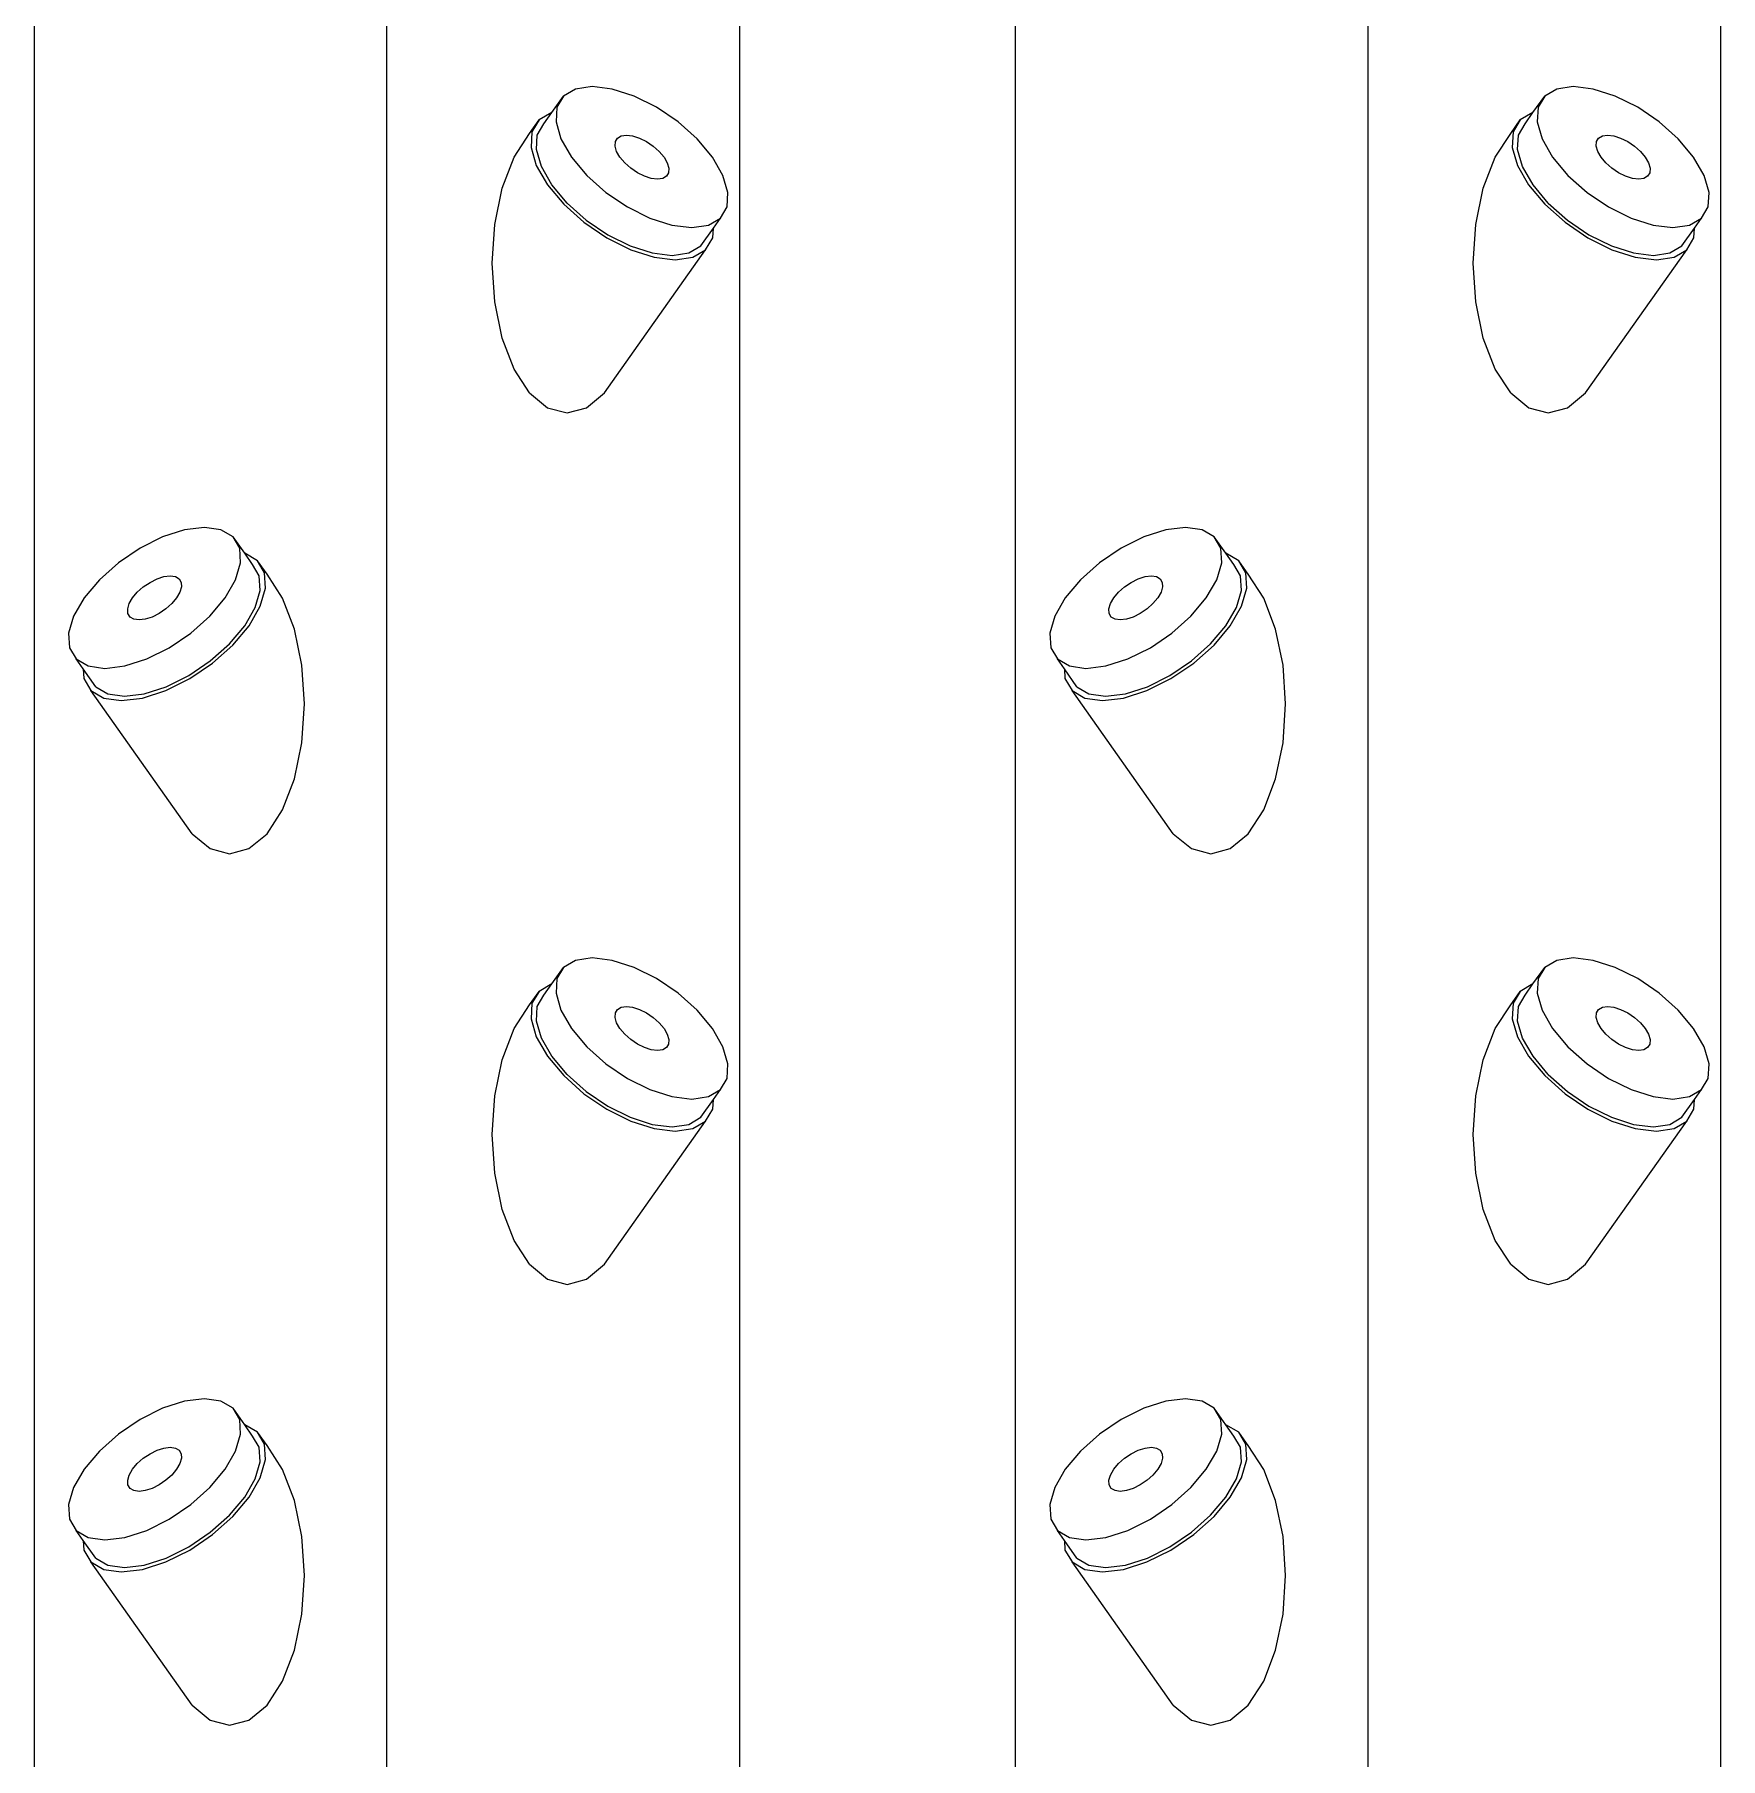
# Model space of a CAD drawing. Header units: metres. Extents: x -175 to 101, y -7 to 93.
# Drawn here: x 0.761 to 1.1906, y 0.3827 to 0.822 of the extents above; entities that cross this region are included whole.
import ezdxf

# ---------------------------------------------------------------- set-up
doc = ezdxf.new("R2010")
doc.units = ezdxf.units.M

msp = doc.modelspace()

# ---------------------------------------------------------------- linework, layer by layer
for p, q in [((0.76103, 0.0428), (0.76103, 1.98869)), ((0.85083, 0.0428), (0.85083, 1.98869)), ((0.94064, 1.98869), (0.94064, 0.0428)), ((1.01103, 0.0428), (1.01103, 1.98869)), ((1.10083, 0.0428), (1.10083, 1.98869)), ((1.19064, 1.98869), (1.19064, 0.0428)), ((0.90312, 0.80869), (0.89891, 0.80807)), ((0.9082, 0.80807), (0.90312, 0.80869)), ((1.15312, 0.80869), (1.14891, 0.80807)), ((1.1582, 0.80807), (1.15312, 0.80869)), ((0.89285, 0.80209), (0.89584, 0.80628)), ((0.89584, 0.80628), (0.89414, 0.80343)), ((0.89891, 0.80807), (0.89584, 0.80628)), ((0.91381, 0.80628), (0.9082, 0.80807)), ((0.91954, 0.80343), (0.91381, 0.80628)), ((1.14285, 0.80209), (1.14584, 0.80628)), ((1.14584, 0.80628), (1.14414, 0.80343)), ((1.14891, 0.80807), (1.14584, 0.80628)), ((1.16381, 0.80628), (1.1582, 0.80807)), ((1.16954, 0.80343), (1.16381, 0.80628)), ((0.88718, 0.79677), (0.8896, 0.80018)), ((0.8896, 0.80018), (0.88779, 0.79715)), ((0.89285, 0.80209), (0.8896, 0.80018)), ((0.89084, 0.79921), (0.89285, 0.80209)), ((0.89288, 0.80209), (0.89285, 0.80209)), ((0.89414, 0.80343), (0.89392, 0.79971)), ((0.89392, 0.79971), (0.89519, 0.79537)), ((0.92503, 0.79971), (0.91954, 0.80343)), ((0.92988, 0.79537), (0.92503, 0.79971)), ((1.13718, 0.79677), (1.1396, 0.80018)), ((1.1396, 0.80018), (1.13779, 0.79715)), ((1.14285, 0.80209), (1.1396, 0.80018)), ((1.14084, 0.79921), (1.14285, 0.80209)), ((1.14288, 0.80209), (1.14285, 0.80209)), ((1.14414, 0.80343), (1.14392, 0.79971)), ((1.14392, 0.79971), (1.14519, 0.79537)), ((1.17503, 0.79971), (1.16954, 0.80343)), ((1.17988, 0.79537), (1.17503, 0.79971)), ((0.88323, 0.7907), (0.88718, 0.79677)), ((0.88779, 0.79715), (0.88755, 0.7932)), ((0.88892, 0.79263), (0.88914, 0.79635)), ((0.88914, 0.79635), (0.89084, 0.79921)), ((0.89519, 0.79537), (0.89786, 0.79073)), ((0.90905, 0.79469), (0.90958, 0.79559)), ((0.90958, 0.79559), (0.91054, 0.79615)), ((0.91054, 0.79615), (0.91185, 0.79634)), ((0.91185, 0.79634), (0.91344, 0.79615)), ((0.91344, 0.79615), (0.91519, 0.79559)), ((0.91519, 0.79559), (0.91699, 0.79469)), ((0.93378, 0.79073), (0.92988, 0.79537)), ((1.13323, 0.7907), (1.13718, 0.79677)), ((1.13779, 0.79715), (1.13755, 0.7932)), ((1.13892, 0.79263), (1.13914, 0.79635)), ((1.13914, 0.79635), (1.14084, 0.79921)), ((1.14519, 0.79537), (1.14786, 0.79073)), ((1.15905, 0.79469), (1.15958, 0.79559)), ((1.15958, 0.79559), (1.16054, 0.79615)), ((1.16054, 0.79615), (1.16185, 0.79634)), ((1.16185, 0.79634), (1.16344, 0.79615)), ((1.16344, 0.79615), (1.16519, 0.79559)), ((1.16519, 0.79559), (1.16699, 0.79469)), ((1.18378, 0.79073), (1.17988, 0.79537)), ((0.8802, 0.7828), (0.88323, 0.7907)), ((0.88755, 0.7932), (0.8889, 0.78859)), ((0.89019, 0.7883), (0.88892, 0.79263)), ((0.89786, 0.79073), (0.90176, 0.78608)), ((0.90898, 0.79353), (0.90905, 0.79469)), ((0.90937, 0.79218), (0.90898, 0.79353)), ((0.91021, 0.79073), (0.90937, 0.79218)), ((0.91143, 0.78927), (0.91021, 0.79073)), ((0.91699, 0.79469), (0.9187, 0.79353)), ((0.9187, 0.79353), (0.92022, 0.79218)), ((0.92022, 0.79218), (0.92144, 0.79073)), ((0.92144, 0.79073), (0.92227, 0.78927)), ((0.93646, 0.78608), (0.93378, 0.79073)), ((1.1302, 0.7828), (1.13323, 0.7907)), ((1.13755, 0.7932), (1.1389, 0.78859)), ((1.14019, 0.7883), (1.13892, 0.79263)), ((1.14786, 0.79073), (1.15176, 0.78608)), ((1.15898, 0.79353), (1.15905, 0.79469)), ((1.15937, 0.79218), (1.15898, 0.79353)), ((1.16021, 0.79073), (1.15937, 0.79218)), ((1.16143, 0.78927), (1.16021, 0.79073)), ((1.16699, 0.79469), (1.1687, 0.79353)), ((1.1687, 0.79353), (1.17022, 0.79218)), ((1.17022, 0.79218), (1.17144, 0.79073)), ((1.17144, 0.79073), (1.17227, 0.78927)), ((1.18646, 0.78608), (1.18378, 0.79073)), ((0.8889, 0.78859), (0.89174, 0.78365)), ((0.89286, 0.78365), (0.89019, 0.7883)), ((0.91295, 0.78792), (0.91143, 0.78927)), ((0.91466, 0.78676), (0.91295, 0.78792)), ((0.91645, 0.78586), (0.91466, 0.78676)), ((0.9226, 0.78676), (0.92207, 0.78586)), ((0.92227, 0.78927), (0.92267, 0.78792)), ((0.92267, 0.78792), (0.9226, 0.78676)), ((1.1389, 0.78859), (1.14174, 0.78365)), ((1.14286, 0.78365), (1.14019, 0.7883)), ((1.16295, 0.78792), (1.16143, 0.78927)), ((1.16466, 0.78676), (1.16295, 0.78792)), ((1.16645, 0.78586), (1.16466, 0.78676)), ((1.1726, 0.78676), (1.17207, 0.78586)), ((1.17227, 0.78927), (1.17267, 0.78792)), ((1.17267, 0.78792), (1.1726, 0.78676)), ((0.87829, 0.77359), (0.8802, 0.7828)), ((0.89174, 0.78365), (0.89588, 0.77872)), ((0.89676, 0.77901), (0.89286, 0.78365)), ((0.90176, 0.78608), (0.90662, 0.78174)), ((0.9182, 0.7853), (0.91645, 0.78586)), ((0.91979, 0.78511), (0.9182, 0.7853)), ((0.92111, 0.7853), (0.91979, 0.78511)), ((0.92207, 0.78586), (0.92111, 0.7853)), ((0.93773, 0.78174), (0.93646, 0.78608)), ((1.12829, 0.77359), (1.1302, 0.7828)), ((1.14174, 0.78365), (1.14588, 0.77872)), ((1.14676, 0.77901), (1.14286, 0.78365)), ((1.15176, 0.78608), (1.15662, 0.78174)), ((1.1682, 0.7853), (1.16645, 0.78586)), ((1.16979, 0.78511), (1.1682, 0.7853)), ((1.17111, 0.7853), (1.16979, 0.78511)), ((1.17207, 0.78586), (1.17111, 0.7853)), ((1.18773, 0.78174), (1.18646, 0.78608)), ((0.89588, 0.77872), (0.90104, 0.77411)), ((0.89676, 0.77901), (0.90162, 0.77467)), ((0.90662, 0.78174), (0.9121, 0.77803)), ((0.9121, 0.77803), (0.91784, 0.77517)), ((0.9358, 0.77517), (0.9375, 0.77803)), ((0.9375, 0.77803), (0.93773, 0.78174)), ((1.14588, 0.77872), (1.15104, 0.77411)), ((1.14676, 0.77901), (1.15162, 0.77467)), ((1.15662, 0.78174), (1.1621, 0.77803)), ((1.1621, 0.77803), (1.16784, 0.77517)), ((1.1858, 0.77517), (1.1875, 0.77803)), ((1.1875, 0.77803), (1.18773, 0.78174)), ((0.87764, 0.76371), (0.87829, 0.77359)), ((0.90104, 0.77411), (0.90687, 0.77016)), ((0.90162, 0.77467), (0.9071, 0.77095)), ((0.91784, 0.77517), (0.92344, 0.77338)), ((0.92344, 0.77338), (0.92852, 0.77276)), ((0.92852, 0.77276), (0.93274, 0.77338)), ((0.93274, 0.77338), (0.9358, 0.77517)), ((0.93401, 0.77263), (0.9358, 0.77517)), ((1.12764, 0.76371), (1.12829, 0.77359)), ((1.15104, 0.77411), (1.15687, 0.77016)), ((1.15162, 0.77467), (1.1571, 0.77095)), ((1.16784, 0.77517), (1.17344, 0.77338)), ((1.17344, 0.77338), (1.17852, 0.77276)), ((1.17852, 0.77276), (1.18274, 0.77338)), ((1.18274, 0.77338), (1.1858, 0.77517)), ((1.18401, 0.77263), (1.1858, 0.77517)), ((0.90687, 0.77016), (0.91297, 0.76713)), ((0.9071, 0.77095), (0.91284, 0.7681)), ((0.9308, 0.7681), (0.93401, 0.77263)), ((0.93205, 0.76713), (0.93386, 0.77016)), ((0.93386, 0.77016), (0.93401, 0.77263)), ((1.15687, 0.77016), (1.16297, 0.76713)), ((1.1571, 0.77095), (1.16284, 0.7681)), ((1.1808, 0.7681), (1.18401, 0.77263)), ((1.18205, 0.76713), (1.18386, 0.77016)), ((1.18386, 0.77016), (1.18401, 0.77263)), ((0.90626, 0.73066), (0.93205, 0.76713)), ((0.91284, 0.7681), (0.91844, 0.76631)), ((0.91297, 0.76713), (0.91892, 0.76522)), ((0.91844, 0.76631), (0.92352, 0.76569)), ((0.91892, 0.76522), (0.92432, 0.76457)), ((0.92352, 0.76569), (0.92774, 0.76631)), ((0.92432, 0.76457), (0.9288, 0.76522)), ((0.92774, 0.76631), (0.9308, 0.7681)), ((0.9288, 0.76522), (0.93205, 0.76713)), ((1.15626, 0.73066), (1.18205, 0.76713)), ((1.16284, 0.7681), (1.16844, 0.76631)), ((1.16297, 0.76713), (1.16892, 0.76522)), ((1.16844, 0.76631), (1.17352, 0.76569)), ((1.16892, 0.76522), (1.17432, 0.76457)), ((1.17352, 0.76569), (1.17774, 0.76631)), ((1.17432, 0.76457), (1.1788, 0.76522)), ((1.17774, 0.76631), (1.1808, 0.7681)), ((1.1788, 0.76522), (1.18205, 0.76713)), ((0.87829, 0.75383), (0.87764, 0.76371)), ((1.12829, 0.75383), (1.12764, 0.76371)), ((0.8802, 0.74463), (0.87829, 0.75383)), ((1.1302, 0.74463), (1.12829, 0.75383)), ((0.88323, 0.73672), (0.8802, 0.74463)), ((1.13323, 0.73672), (1.1302, 0.74463)), ((0.88718, 0.73066), (0.88323, 0.73672)), ((1.13718, 0.73066), (1.13323, 0.73672)), ((0.88718, 0.73066), (0.89178, 0.72685)), ((0.90166, 0.72685), (0.90626, 0.73066)), ((1.13718, 0.73066), (1.14178, 0.72685)), ((1.15166, 0.72685), (1.15626, 0.73066)), ((0.89178, 0.72685), (0.89672, 0.72555)), ((0.89672, 0.72555), (0.90166, 0.72685)), ((1.14178, 0.72685), (1.14672, 0.72555)), ((1.14672, 0.72555), (1.15166, 0.72685)), ((0.79366, 0.69398), (0.78792, 0.69112)), ((0.79926, 0.69577), (0.79366, 0.69398)), ((0.80434, 0.69639), (0.79926, 0.69577)), ((0.80855, 0.69577), (0.80434, 0.69639)), ((0.81162, 0.69398), (0.80855, 0.69577)), ((0.81332, 0.69112), (0.81162, 0.69398)), ((0.81461, 0.68979), (0.81162, 0.69398)), ((1.04366, 0.69398), (1.03792, 0.69112)), ((1.04926, 0.69577), (1.04366, 0.69398)), ((1.05434, 0.69639), (1.04926, 0.69577)), ((1.05855, 0.69577), (1.05434, 0.69639)), ((1.06162, 0.69398), (1.05855, 0.69577)), ((1.06332, 0.69112), (1.06162, 0.69398)), ((1.06461, 0.68979), (1.06162, 0.69398)), ((0.78792, 0.69112), (0.78243, 0.6874)), ((0.81354, 0.6874), (0.81332, 0.69112)), ((0.81461, 0.68979), (0.81458, 0.68979)), ((0.81787, 0.68788), (0.81461, 0.68979)), ((0.81662, 0.68691), (0.81461, 0.68979)), ((1.03792, 0.69112), (1.03243, 0.6874)), ((1.06354, 0.6874), (1.06332, 0.69112)), ((1.06461, 0.68979), (1.06458, 0.68979)), ((1.06787, 0.68788), (1.06461, 0.68979)), ((1.06662, 0.68691), (1.06461, 0.68979)), ((0.78243, 0.6874), (0.77758, 0.68307)), ((0.81227, 0.68307), (0.81354, 0.6874)), ((0.81832, 0.68405), (0.81662, 0.68691)), ((0.81967, 0.68485), (0.81787, 0.68788)), ((0.82028, 0.68446), (0.81787, 0.68788)), ((1.03243, 0.6874), (1.02758, 0.68307)), ((1.06227, 0.68307), (1.06354, 0.6874)), ((1.06832, 0.68405), (1.06662, 0.68691)), ((1.06967, 0.68485), (1.06787, 0.68788)), ((1.07028, 0.68446), (1.06787, 0.68788)), ((0.77758, 0.68307), (0.77368, 0.67842)), ((0.78724, 0.67988), (0.78876, 0.68123)), ((0.78876, 0.68123), (0.79048, 0.68239)), ((0.79048, 0.68239), (0.79227, 0.68329)), ((0.79227, 0.68329), (0.79402, 0.68385)), ((0.79402, 0.68385), (0.79561, 0.68404)), ((0.79561, 0.68404), (0.79693, 0.68385)), ((0.79693, 0.68385), (0.79788, 0.68329)), ((0.79788, 0.68329), (0.79841, 0.68239)), ((0.79848, 0.68123), (0.79809, 0.67988)), ((0.79841, 0.68239), (0.79848, 0.68123)), ((0.8096, 0.67842), (0.81227, 0.68307)), ((0.81854, 0.68033), (0.81832, 0.68405)), ((0.81856, 0.67629), (0.81991, 0.6809)), ((0.81991, 0.6809), (0.81967, 0.68485)), ((0.82423, 0.6784), (0.82028, 0.68446)), ((1.02758, 0.68307), (1.02368, 0.67842)), ((1.03724, 0.67988), (1.03876, 0.68123)), ((1.03876, 0.68123), (1.04048, 0.68239)), ((1.04048, 0.68239), (1.04227, 0.68329)), ((1.04227, 0.68329), (1.04402, 0.68385)), ((1.04402, 0.68385), (1.04561, 0.68404)), ((1.04561, 0.68404), (1.04693, 0.68385)), ((1.04693, 0.68385), (1.04788, 0.68329)), ((1.04788, 0.68329), (1.04841, 0.68239)), ((1.04848, 0.68123), (1.04809, 0.67988)), ((1.04841, 0.68239), (1.04848, 0.68123)), ((1.0596, 0.67842), (1.06227, 0.68307)), ((1.06854, 0.68033), (1.06832, 0.68405)), ((1.06856, 0.67629), (1.06991, 0.6809)), ((1.06991, 0.6809), (1.06967, 0.68485)), ((1.07423, 0.6784), (1.07028, 0.68446)), ((0.77368, 0.67842), (0.771, 0.67378)), ((0.78479, 0.67562), (0.78519, 0.67697)), ((0.78519, 0.67697), (0.78603, 0.67842)), ((0.78603, 0.67842), (0.78724, 0.67988)), ((0.79603, 0.67697), (0.79452, 0.67562)), ((0.79725, 0.67842), (0.79603, 0.67697)), ((0.79809, 0.67988), (0.79725, 0.67842)), ((0.8057, 0.67378), (0.8096, 0.67842)), ((0.81727, 0.676), (0.81854, 0.68033)), ((0.82727, 0.67049), (0.82423, 0.6784)), ((1.02368, 0.67842), (1.021, 0.67378)), ((1.03479, 0.67562), (1.03519, 0.67697)), ((1.03519, 0.67697), (1.03603, 0.67842)), ((1.03603, 0.67842), (1.03724, 0.67988)), ((1.04603, 0.67697), (1.04452, 0.67562)), ((1.04725, 0.67842), (1.04603, 0.67697)), ((1.04809, 0.67988), (1.04725, 0.67842)), ((1.0557, 0.67378), (1.0596, 0.67842)), ((1.06727, 0.676), (1.06854, 0.68033)), ((1.07727, 0.67049), (1.07423, 0.6784)), ((0.771, 0.67378), (0.76973, 0.66944)), ((0.78486, 0.67446), (0.78479, 0.67562)), ((0.7854, 0.67356), (0.78486, 0.67446)), ((0.78635, 0.673), (0.7854, 0.67356)), ((0.78767, 0.67281), (0.78635, 0.673)), ((0.78926, 0.673), (0.78767, 0.67281)), ((0.79101, 0.67356), (0.78926, 0.673)), ((0.7928, 0.67446), (0.79101, 0.67356)), ((0.79452, 0.67562), (0.7928, 0.67446)), ((0.80084, 0.66944), (0.8057, 0.67378)), ((0.8146, 0.67135), (0.81727, 0.676)), ((0.81572, 0.67135), (0.81856, 0.67629)), ((1.021, 0.67378), (1.01973, 0.66944)), ((1.03486, 0.67446), (1.03479, 0.67562)), ((1.0354, 0.67356), (1.03486, 0.67446)), ((1.03635, 0.673), (1.0354, 0.67356)), ((1.03767, 0.67281), (1.03635, 0.673)), ((1.03926, 0.673), (1.03767, 0.67281)), ((1.04101, 0.67356), (1.03926, 0.673)), ((1.0428, 0.67446), (1.04101, 0.67356)), ((1.04452, 0.67562), (1.0428, 0.67446)), ((1.05084, 0.66944), (1.0557, 0.67378)), ((1.0646, 0.67135), (1.06727, 0.676)), ((1.06572, 0.67135), (1.06856, 0.67629)), ((0.76973, 0.66944), (0.76996, 0.66572)), ((0.79536, 0.66572), (0.80084, 0.66944)), ((0.8107, 0.66671), (0.8146, 0.67135)), ((0.81158, 0.66641), (0.81572, 0.67135)), ((0.82917, 0.66129), (0.82727, 0.67049)), ((1.01973, 0.66944), (1.01996, 0.66572)), ((1.04536, 0.66572), (1.05084, 0.66944)), ((1.0607, 0.66671), (1.0646, 0.67135)), ((1.06158, 0.66641), (1.06572, 0.67135)), ((1.07917, 0.66129), (1.07727, 0.67049)), ((0.76996, 0.66572), (0.77166, 0.66287)), ((0.78962, 0.66287), (0.79536, 0.66572)), ((0.80584, 0.66237), (0.8107, 0.66671)), ((0.80642, 0.66181), (0.81158, 0.66641)), ((1.01996, 0.66572), (1.02166, 0.66287)), ((1.03962, 0.66287), (1.04536, 0.66572)), ((1.05584, 0.66237), (1.0607, 0.66671)), ((1.05642, 0.66181), (1.06158, 0.66641)), ((0.77166, 0.66287), (0.77472, 0.66108)), ((0.77345, 0.66033), (0.77166, 0.66287)), ((0.77345, 0.66033), (0.7736, 0.65786)), ((0.77666, 0.6558), (0.77345, 0.66033)), ((0.77472, 0.66108), (0.77894, 0.66046)), ((0.77894, 0.66046), (0.78402, 0.66108)), ((0.78402, 0.66108), (0.78962, 0.66287)), ((0.80036, 0.65865), (0.80584, 0.66237)), ((0.80059, 0.65786), (0.80642, 0.66181)), ((0.82982, 0.65141), (0.82917, 0.66129)), ((1.02166, 0.66287), (1.02472, 0.66108)), ((1.02345, 0.66033), (1.02166, 0.66287)), ((1.02345, 0.66033), (1.0236, 0.65786)), ((1.02666, 0.6558), (1.02345, 0.66033)), ((1.02472, 0.66108), (1.02894, 0.66046)), ((1.02894, 0.66046), (1.03402, 0.66108)), ((1.03402, 0.66108), (1.03962, 0.66287)), ((1.05036, 0.65865), (1.05584, 0.66237)), ((1.05059, 0.65786), (1.05642, 0.66181)), ((1.07982, 0.65141), (1.07917, 0.66129)), ((0.7736, 0.65786), (0.77541, 0.65483)), ((0.77541, 0.65483), (0.77867, 0.65292)), ((0.8012, 0.61836), (0.77541, 0.65483)), ((0.77666, 0.6558), (0.77972, 0.65401)), ((0.78854, 0.65292), (0.79449, 0.65483)), ((0.78902, 0.65401), (0.79462, 0.6558)), ((0.79449, 0.65483), (0.80059, 0.65786)), ((0.79462, 0.6558), (0.80036, 0.65865)), ((1.0236, 0.65786), (1.02541, 0.65483)), ((1.02541, 0.65483), (1.02867, 0.65292)), ((1.0512, 0.61836), (1.02541, 0.65483)), ((1.02666, 0.6558), (1.02972, 0.65401)), ((1.03854, 0.65292), (1.04449, 0.65483)), ((1.03902, 0.65401), (1.04462, 0.6558)), ((1.04449, 0.65483), (1.05059, 0.65786)), ((1.04462, 0.6558), (1.05036, 0.65865)), ((0.77867, 0.65292), (0.78315, 0.65227)), ((0.77972, 0.65401), (0.78394, 0.65339)), ((0.78315, 0.65227), (0.78854, 0.65292)), ((0.78394, 0.65339), (0.78902, 0.65401)), ((0.82917, 0.64153), (0.82982, 0.65141)), ((1.02867, 0.65292), (1.03315, 0.65227)), ((1.02972, 0.65401), (1.03394, 0.65339)), ((1.03315, 0.65227), (1.03854, 0.65292)), ((1.03394, 0.65339), (1.03902, 0.65401)), ((1.07917, 0.64153), (1.07982, 0.65141)), ((0.82727, 0.63233), (0.82917, 0.64153)), ((1.07727, 0.63233), (1.07917, 0.64153)), ((0.82423, 0.62442), (0.82727, 0.63233)), ((1.07423, 0.62442), (1.07727, 0.63233)), ((0.82028, 0.61836), (0.82423, 0.62442)), ((1.07028, 0.61836), (1.07423, 0.62442)), ((0.8012, 0.61836), (0.8058, 0.61455)), ((0.81568, 0.61455), (0.82028, 0.61836)), ((1.0512, 0.61836), (1.0558, 0.61455)), ((1.06568, 0.61455), (1.07028, 0.61836)), ((0.8058, 0.61455), (0.81074, 0.61325)), ((0.81074, 0.61325), (0.81568, 0.61455)), ((1.0558, 0.61455), (1.06074, 0.61325)), ((1.06074, 0.61325), (1.06568, 0.61455)), ((0.89285, 0.58009), (0.89584, 0.58428)), ((0.89584, 0.58428), (0.89414, 0.58143)), ((0.89891, 0.58607), (0.89584, 0.58428)), ((0.90312, 0.58669), (0.89891, 0.58607)), ((0.9082, 0.58607), (0.90312, 0.58669)), ((0.91381, 0.58428), (0.9082, 0.58607)), ((0.91954, 0.58143), (0.91381, 0.58428)), ((1.14285, 0.58009), (1.14584, 0.58428)), ((1.14584, 0.58428), (1.14414, 0.58143)), ((1.14891, 0.58607), (1.14584, 0.58428)), ((1.15312, 0.58669), (1.14891, 0.58607)), ((1.1582, 0.58607), (1.15312, 0.58669)), ((1.16381, 0.58428), (1.1582, 0.58607)), ((1.16954, 0.58143), (1.16381, 0.58428)), ((0.89285, 0.58009), (0.8896, 0.57818)), ((0.89084, 0.57721), (0.89285, 0.58009)), ((0.89288, 0.58009), (0.89285, 0.58009)), ((0.89414, 0.58143), (0.89392, 0.57771)), ((0.92503, 0.57771), (0.91954, 0.58143)), ((1.14285, 0.58009), (1.1396, 0.57818)), ((1.14084, 0.57721), (1.14285, 0.58009)), ((1.14288, 0.58009), (1.14285, 0.58009)), ((1.14414, 0.58143), (1.14392, 0.57771)), ((1.17503, 0.57771), (1.16954, 0.58143)), ((0.88718, 0.57477), (0.8896, 0.57818)), ((0.8896, 0.57818), (0.88779, 0.57515)), ((0.88914, 0.57435), (0.89084, 0.57721)), ((0.89392, 0.57771), (0.89519, 0.57337)), ((0.92988, 0.57337), (0.92503, 0.57771)), ((1.13718, 0.57477), (1.1396, 0.57818)), ((1.1396, 0.57818), (1.13779, 0.57515)), ((1.13914, 0.57435), (1.14084, 0.57721)), ((1.14392, 0.57771), (1.14519, 0.57337)), ((1.17988, 0.57337), (1.17503, 0.57771)), ((0.88323, 0.5687), (0.88718, 0.57477)), ((0.88779, 0.57515), (0.88755, 0.5712)), ((0.88755, 0.5712), (0.8889, 0.56659)), ((0.88892, 0.57063), (0.88914, 0.57435)), ((0.89519, 0.57337), (0.89786, 0.56873)), ((0.90898, 0.57153), (0.90905, 0.57269)), ((0.90937, 0.57018), (0.90898, 0.57153)), ((0.90905, 0.57269), (0.90958, 0.57359)), ((0.90958, 0.57359), (0.91054, 0.57415)), ((0.91054, 0.57415), (0.91185, 0.57434)), ((0.91185, 0.57434), (0.91344, 0.57415)), ((0.91344, 0.57415), (0.91519, 0.57359)), ((0.91519, 0.57359), (0.91699, 0.57269)), ((0.91699, 0.57269), (0.9187, 0.57153)), ((0.9187, 0.57153), (0.92022, 0.57018)), ((0.93378, 0.56873), (0.92988, 0.57337)), ((1.13323, 0.5687), (1.13718, 0.57477)), ((1.13779, 0.57515), (1.13755, 0.5712)), ((1.13755, 0.5712), (1.1389, 0.56659)), ((1.13892, 0.57063), (1.13914, 0.57435)), ((1.14519, 0.57337), (1.14786, 0.56873)), ((1.15898, 0.57153), (1.15905, 0.57269)), ((1.15937, 0.57018), (1.15898, 0.57153)), ((1.15905, 0.57269), (1.15958, 0.57359)), ((1.15958, 0.57359), (1.16054, 0.57415)), ((1.16054, 0.57415), (1.16185, 0.57434)), ((1.16185, 0.57434), (1.16344, 0.57415)), ((1.16344, 0.57415), (1.16519, 0.57359)), ((1.16519, 0.57359), (1.16699, 0.57269)), ((1.16699, 0.57269), (1.1687, 0.57153)), ((1.1687, 0.57153), (1.17022, 0.57018)), ((1.18378, 0.56873), (1.17988, 0.57337)), ((0.88019, 0.56078), (0.88323, 0.5687)), ((0.89019, 0.5663), (0.88892, 0.57063)), ((0.89786, 0.56873), (0.90176, 0.56408)), ((0.91021, 0.56873), (0.90937, 0.57018)), ((0.91143, 0.56727), (0.91021, 0.56873)), ((0.91295, 0.56592), (0.91143, 0.56727)), ((0.92022, 0.57018), (0.92144, 0.56873)), ((0.92144, 0.56873), (0.92227, 0.56727)), ((0.92227, 0.56727), (0.92267, 0.56592)), ((0.93646, 0.56408), (0.93378, 0.56873)), ((1.13019, 0.56078), (1.13323, 0.5687)), ((1.14019, 0.5663), (1.13892, 0.57063)), ((1.14786, 0.56873), (1.15176, 0.56408)), ((1.16021, 0.56873), (1.15937, 0.57018)), ((1.16143, 0.56727), (1.16021, 0.56873)), ((1.16295, 0.56592), (1.16143, 0.56727)), ((1.17022, 0.57018), (1.17144, 0.56873)), ((1.17144, 0.56873), (1.17227, 0.56727)), ((1.17227, 0.56727), (1.17267, 0.56592)), ((1.18646, 0.56408), (1.18378, 0.56873)), ((0.8889, 0.56659), (0.89174, 0.56165)), ((0.89286, 0.56165), (0.89019, 0.5663)), ((0.90176, 0.56408), (0.90662, 0.55974)), ((0.91466, 0.56476), (0.91295, 0.56592)), ((0.91645, 0.56386), (0.91466, 0.56476)), ((0.9182, 0.5633), (0.91645, 0.56386)), ((0.91979, 0.56311), (0.9182, 0.5633)), ((0.92111, 0.5633), (0.91979, 0.56311)), ((0.92207, 0.56386), (0.92111, 0.5633)), ((0.9226, 0.56476), (0.92207, 0.56386)), ((0.92267, 0.56592), (0.9226, 0.56476)), ((0.93773, 0.55974), (0.93646, 0.56408)), ((1.1389, 0.56659), (1.14174, 0.56165)), ((1.14286, 0.56165), (1.14019, 0.5663)), ((1.15176, 0.56408), (1.15662, 0.55974)), ((1.16466, 0.56476), (1.16295, 0.56592)), ((1.16645, 0.56386), (1.16466, 0.56476)), ((1.1682, 0.5633), (1.16645, 0.56386)), ((1.16979, 0.56311), (1.1682, 0.5633)), ((1.17111, 0.5633), (1.16979, 0.56311)), ((1.17207, 0.56386), (1.17111, 0.5633)), ((1.1726, 0.56476), (1.17207, 0.56386)), ((1.17267, 0.56592), (1.1726, 0.56476)), ((1.18773, 0.55974), (1.18646, 0.56408)), ((0.87829, 0.55159), (0.88019, 0.56078)), ((0.89174, 0.56165), (0.89588, 0.55672)), ((0.89676, 0.55701), (0.89286, 0.56165)), ((0.90662, 0.55974), (0.9121, 0.55603)), ((0.9375, 0.55603), (0.93773, 0.55974)), ((1.12829, 0.55159), (1.13019, 0.56078)), ((1.14174, 0.56165), (1.14588, 0.55672)), ((1.14676, 0.55701), (1.14286, 0.56165)), ((1.15662, 0.55974), (1.1621, 0.55603)), ((1.1875, 0.55603), (1.18773, 0.55974)), ((0.89588, 0.55672), (0.90104, 0.55211)), ((0.89676, 0.55701), (0.90162, 0.55267)), ((0.9121, 0.55603), (0.91784, 0.55317)), ((0.9358, 0.55317), (0.9375, 0.55603)), ((1.14588, 0.55672), (1.15104, 0.55211)), ((1.14676, 0.55701), (1.15162, 0.55267)), ((1.1621, 0.55603), (1.16784, 0.55317)), ((1.1858, 0.55317), (1.1875, 0.55603)), ((0.87764, 0.54171), (0.87829, 0.55159)), ((0.90104, 0.55211), (0.90687, 0.54816)), ((0.90162, 0.55267), (0.9071, 0.54895)), ((0.91784, 0.55317), (0.92344, 0.55138)), ((0.92344, 0.55138), (0.92852, 0.55076)), ((0.92852, 0.55076), (0.93274, 0.55138)), ((0.9308, 0.5461), (0.93401, 0.55063)), ((0.93274, 0.55138), (0.9358, 0.55317)), ((0.93386, 0.54816), (0.93401, 0.55063)), ((0.93401, 0.55063), (0.9358, 0.55317)), ((1.12764, 0.54171), (1.12829, 0.55159)), ((1.15104, 0.55211), (1.15687, 0.54816)), ((1.15162, 0.55267), (1.1571, 0.54895)), ((1.16784, 0.55317), (1.17344, 0.55138)), ((1.17344, 0.55138), (1.17852, 0.55076)), ((1.17852, 0.55076), (1.18274, 0.55138)), ((1.1808, 0.5461), (1.18401, 0.55063)), ((1.18274, 0.55138), (1.1858, 0.55317)), ((1.18386, 0.54816), (1.18401, 0.55063)), ((1.18401, 0.55063), (1.1858, 0.55317)), ((0.90626, 0.50866), (0.93205, 0.54513)), ((0.90687, 0.54816), (0.91297, 0.54513)), ((0.9071, 0.54895), (0.91284, 0.5461)), ((0.91284, 0.5461), (0.91844, 0.54431)), ((0.91297, 0.54513), (0.91892, 0.54322)), ((0.92774, 0.54431), (0.9308, 0.5461)), ((0.9288, 0.54322), (0.93205, 0.54513)), ((0.93205, 0.54513), (0.93386, 0.54816)), ((1.15626, 0.50866), (1.18205, 0.54513)), ((1.15687, 0.54816), (1.16297, 0.54513)), ((1.1571, 0.54895), (1.16284, 0.5461)), ((1.16284, 0.5461), (1.16844, 0.54431)), ((1.16297, 0.54513), (1.16892, 0.54322)), ((1.17774, 0.54431), (1.1808, 0.5461)), ((1.1788, 0.54322), (1.18205, 0.54513)), ((1.18205, 0.54513), (1.18386, 0.54816)), ((0.87829, 0.53183), (0.87764, 0.54171)), ((0.91844, 0.54431), (0.92352, 0.54369)), ((0.91892, 0.54322), (0.92432, 0.54257)), ((0.92352, 0.54369), (0.92774, 0.54431)), ((0.92432, 0.54257), (0.9288, 0.54322)), ((1.12829, 0.53183), (1.12764, 0.54171)), ((1.16844, 0.54431), (1.17352, 0.54369)), ((1.16892, 0.54322), (1.17432, 0.54257)), ((1.17352, 0.54369), (1.17774, 0.54431)), ((1.17432, 0.54257), (1.1788, 0.54322)), ((0.8802, 0.52263), (0.87829, 0.53183)), ((1.1302, 0.52263), (1.12829, 0.53183)), ((0.88323, 0.51472), (0.8802, 0.52263)), ((1.13323, 0.51472), (1.1302, 0.52263)), ((0.88718, 0.50866), (0.88323, 0.51472)), ((1.13718, 0.50866), (1.13323, 0.51472)), ((0.88718, 0.50866), (0.89178, 0.50485)), ((0.90166, 0.50485), (0.90626, 0.50866)), ((1.13718, 0.50866), (1.14178, 0.50485)), ((1.15166, 0.50485), (1.15626, 0.50866)), ((0.89178, 0.50485), (0.89672, 0.50355)), ((0.89672, 0.50355), (0.90166, 0.50485)), ((1.14178, 0.50485), (1.14672, 0.50355)), ((1.14672, 0.50355), (1.15166, 0.50485)), ((0.80434, 0.47439), (0.79926, 0.47377)), ((0.80855, 0.47377), (0.80434, 0.47439)), ((1.05434, 0.47439), (1.04926, 0.47377)), ((1.05855, 0.47377), (1.05434, 0.47439)), ((0.79366, 0.47198), (0.78792, 0.46912)), ((0.79926, 0.47377), (0.79366, 0.47198)), ((0.81162, 0.47198), (0.80855, 0.47377)), ((0.81332, 0.46912), (0.81162, 0.47198)), ((0.81461, 0.46779), (0.81162, 0.47198)), ((1.04366, 0.47198), (1.03792, 0.46912)), ((1.04926, 0.47377), (1.04366, 0.47198)), ((1.06162, 0.47198), (1.05855, 0.47377)), ((1.06332, 0.46912), (1.06162, 0.47198)), ((1.06461, 0.46779), (1.06162, 0.47198)), ((0.78792, 0.46912), (0.78243, 0.4654)), ((0.81354, 0.4654), (0.81332, 0.46912)), ((0.81461, 0.46779), (0.81458, 0.46779)), ((0.81787, 0.46588), (0.81461, 0.46779)), ((0.81662, 0.46491), (0.81461, 0.46779)), ((0.81967, 0.46285), (0.81787, 0.46588)), ((0.82028, 0.46246), (0.81787, 0.46588)), ((1.03792, 0.46912), (1.03243, 0.4654)), ((1.06354, 0.4654), (1.06332, 0.46912)), ((1.06461, 0.46779), (1.06458, 0.46779)), ((1.06787, 0.46588), (1.06461, 0.46779)), ((1.06662, 0.46491), (1.06461, 0.46779)), ((1.06967, 0.46285), (1.06787, 0.46588)), ((1.07028, 0.46246), (1.06787, 0.46588)), ((0.78243, 0.4654), (0.77758, 0.46107)), ((0.79048, 0.46039), (0.79227, 0.46129)), ((0.79227, 0.46129), (0.79402, 0.46185)), ((0.79402, 0.46185), (0.79561, 0.46204)), ((0.79561, 0.46204), (0.79693, 0.46185)), ((0.79693, 0.46185), (0.79788, 0.46129)), ((0.79788, 0.46129), (0.79841, 0.46039)), ((0.81227, 0.46107), (0.81354, 0.4654)), ((0.81832, 0.46205), (0.81662, 0.46491)), ((0.81854, 0.45833), (0.81832, 0.46205)), ((0.81991, 0.4589), (0.81967, 0.46285)), ((0.82423, 0.4564), (0.82028, 0.46246)), ((1.03243, 0.4654), (1.02758, 0.46107)), ((1.04048, 0.46039), (1.04227, 0.46129)), ((1.04227, 0.46129), (1.04402, 0.46185)), ((1.04402, 0.46185), (1.04561, 0.46204)), ((1.04561, 0.46204), (1.04693, 0.46185)), ((1.04693, 0.46185), (1.04788, 0.46129)), ((1.04788, 0.46129), (1.04841, 0.46039)), ((1.06227, 0.46107), (1.06354, 0.4654)), ((1.06832, 0.46205), (1.06662, 0.46491)), ((1.06854, 0.45833), (1.06832, 0.46205)), ((1.06991, 0.4589), (1.06967, 0.46285)), ((1.07423, 0.4564), (1.07028, 0.46246)), ((0.77758, 0.46107), (0.77368, 0.45642)), ((0.78603, 0.45642), (0.78724, 0.45788)), ((0.78724, 0.45788), (0.78876, 0.45923)), ((0.78876, 0.45923), (0.79048, 0.46039)), ((0.79809, 0.45788), (0.79725, 0.45642)), ((0.79848, 0.45923), (0.79809, 0.45788)), ((0.79841, 0.46039), (0.79848, 0.45923)), ((0.8096, 0.45642), (0.81227, 0.46107)), ((0.81727, 0.454), (0.81854, 0.45833)), ((0.81856, 0.45429), (0.81991, 0.4589)), ((1.02758, 0.46107), (1.02368, 0.45642)), ((1.03603, 0.45642), (1.03724, 0.45788)), ((1.03724, 0.45788), (1.03876, 0.45923)), ((1.03876, 0.45923), (1.04048, 0.46039)), ((1.04809, 0.45788), (1.04725, 0.45642)), ((1.04848, 0.45923), (1.04809, 0.45788)), ((1.04841, 0.46039), (1.04848, 0.45923)), ((1.0596, 0.45642), (1.06227, 0.46107)), ((1.06727, 0.454), (1.06854, 0.45833)), ((1.06856, 0.45429), (1.06991, 0.4589)), ((0.77368, 0.45642), (0.771, 0.45178)), ((0.78479, 0.45362), (0.78519, 0.45497)), ((0.78486, 0.45246), (0.78479, 0.45362)), ((0.7854, 0.45156), (0.78486, 0.45246)), ((0.78519, 0.45497), (0.78603, 0.45642)), ((0.7928, 0.45246), (0.79101, 0.45156)), ((0.79452, 0.45362), (0.7928, 0.45246)), ((0.79603, 0.45497), (0.79452, 0.45362)), ((0.79725, 0.45642), (0.79603, 0.45497)), ((0.8057, 0.45178), (0.8096, 0.45642)), ((0.8146, 0.44935), (0.81727, 0.454)), ((0.81572, 0.44935), (0.81856, 0.45429)), ((0.82727, 0.44849), (0.82423, 0.4564)), ((1.02368, 0.45642), (1.021, 0.45178)), ((1.03479, 0.45362), (1.03519, 0.45497)), ((1.03486, 0.45246), (1.03479, 0.45362)), ((1.0354, 0.45156), (1.03486, 0.45246)), ((1.03519, 0.45497), (1.03603, 0.45642)), ((1.0428, 0.45246), (1.04101, 0.45156)), ((1.04452, 0.45362), (1.0428, 0.45246)), ((1.04603, 0.45497), (1.04452, 0.45362)), ((1.04725, 0.45642), (1.04603, 0.45497)), ((1.0557, 0.45178), (1.0596, 0.45642)), ((1.0646, 0.44935), (1.06727, 0.454)), ((1.06572, 0.44935), (1.06856, 0.45429)), ((1.07727, 0.44849), (1.07423, 0.4564)), ((0.771, 0.45178), (0.76973, 0.44744)), ((0.78635, 0.451), (0.7854, 0.45156)), ((0.78767, 0.45081), (0.78635, 0.451)), ((0.78926, 0.451), (0.78767, 0.45081)), ((0.79101, 0.45156), (0.78926, 0.451)), ((0.80084, 0.44744), (0.8057, 0.45178)), ((0.8107, 0.44471), (0.8146, 0.44935)), ((0.81158, 0.44441), (0.81572, 0.44935)), ((0.82917, 0.43929), (0.82727, 0.44849)), ((1.021, 0.45178), (1.01973, 0.44744)), ((1.03635, 0.451), (1.0354, 0.45156)), ((1.03767, 0.45081), (1.03635, 0.451)), ((1.03926, 0.451), (1.03767, 0.45081)), ((1.04101, 0.45156), (1.03926, 0.451)), ((1.05084, 0.44744), (1.0557, 0.45178)), ((1.0607, 0.44471), (1.0646, 0.44935)), ((1.06158, 0.44441), (1.06572, 0.44935)), ((1.07917, 0.43929), (1.07727, 0.44849)), ((0.76973, 0.44744), (0.76996, 0.44372)), ((0.76996, 0.44372), (0.77166, 0.44087)), ((0.78962, 0.44087), (0.79536, 0.44372)), ((0.79536, 0.44372), (0.80084, 0.44744)), ((0.80584, 0.44037), (0.8107, 0.44471)), ((0.80642, 0.43981), (0.81158, 0.44441)), ((1.01973, 0.44744), (1.01996, 0.44372)), ((1.01996, 0.44372), (1.02166, 0.44087)), ((1.03962, 0.44087), (1.04536, 0.44372)), ((1.04536, 0.44372), (1.05084, 0.44744)), ((1.05584, 0.44037), (1.0607, 0.44471)), ((1.05642, 0.43981), (1.06158, 0.44441)), ((0.77166, 0.44087), (0.77472, 0.43908)), ((0.77345, 0.43833), (0.77166, 0.44087)), ((0.78402, 0.43908), (0.78962, 0.44087)), ((0.80036, 0.43665), (0.80584, 0.44037)), ((0.80059, 0.43586), (0.80642, 0.43981)), ((0.82982, 0.42941), (0.82917, 0.43929)), ((1.02166, 0.44087), (1.02472, 0.43908)), ((1.02345, 0.43833), (1.02166, 0.44087)), ((1.03402, 0.43908), (1.03962, 0.44087)), ((1.05036, 0.43665), (1.05584, 0.44037)), ((1.05059, 0.43586), (1.05642, 0.43981)), ((1.07982, 0.42941), (1.07917, 0.43929)), ((0.77345, 0.43833), (0.7736, 0.43586)), ((0.77666, 0.4338), (0.77345, 0.43833)), ((0.7736, 0.43586), (0.77541, 0.43283)), ((0.77472, 0.43908), (0.77894, 0.43846)), ((0.77894, 0.43846), (0.78402, 0.43908)), ((0.79449, 0.43283), (0.80059, 0.43586)), ((0.79462, 0.4338), (0.80036, 0.43665)), ((1.02345, 0.43833), (1.0236, 0.43586)), ((1.02666, 0.4338), (1.02345, 0.43833)), ((1.0236, 0.43586), (1.02541, 0.43283)), ((1.02472, 0.43908), (1.02894, 0.43846)), ((1.02894, 0.43846), (1.03402, 0.43908)), ((1.04449, 0.43283), (1.05059, 0.43586)), ((1.04462, 0.4338), (1.05036, 0.43665)), ((0.77541, 0.43283), (0.77867, 0.43092)), ((0.8012, 0.39636), (0.77541, 0.43283)), ((0.77666, 0.4338), (0.77972, 0.43201)), ((0.77867, 0.43092), (0.78315, 0.43027)), ((0.77972, 0.43201), (0.78394, 0.43139)), ((0.78315, 0.43027), (0.78854, 0.43092)), ((0.78394, 0.43139), (0.78902, 0.43201)), ((0.78854, 0.43092), (0.79449, 0.43283)), ((0.78902, 0.43201), (0.79462, 0.4338)), ((1.02541, 0.43283), (1.02867, 0.43092)), ((1.0512, 0.39636), (1.02541, 0.43283)), ((1.02666, 0.4338), (1.02972, 0.43201)), ((1.02867, 0.43092), (1.03315, 0.43027)), ((1.02972, 0.43201), (1.03394, 0.43139)), ((1.03315, 0.43027), (1.03854, 0.43092)), ((1.03394, 0.43139), (1.03902, 0.43201)), ((1.03854, 0.43092), (1.04449, 0.43283)), ((1.03902, 0.43201), (1.04462, 0.4338)), ((0.82917, 0.41953), (0.82982, 0.42941)), ((1.07917, 0.41953), (1.07982, 0.42941)), ((0.82727, 0.41033), (0.82917, 0.41953)), ((1.07727, 0.41033), (1.07917, 0.41953)), ((0.82423, 0.40242), (0.82727, 0.41033)), ((1.07423, 0.40242), (1.07727, 0.41033)), ((0.82028, 0.39636), (0.82423, 0.40242)), ((1.07028, 0.39636), (1.07423, 0.40242)), ((0.8012, 0.39636), (0.8058, 0.39255)), ((0.81568, 0.39255), (0.82028, 0.39636)), ((1.0512, 0.39636), (1.0558, 0.39255)), ((1.06568, 0.39255), (1.07028, 0.39636)), ((0.8058, 0.39255), (0.81074, 0.39125)), ((0.81074, 0.39125), (0.81568, 0.39255)), ((1.0558, 0.39255), (1.06074, 0.39125)), ((1.06074, 0.39125), (1.06568, 0.39255))]:
    msp.add_line(p, q)

doc.saveas('drawing.dxf')
